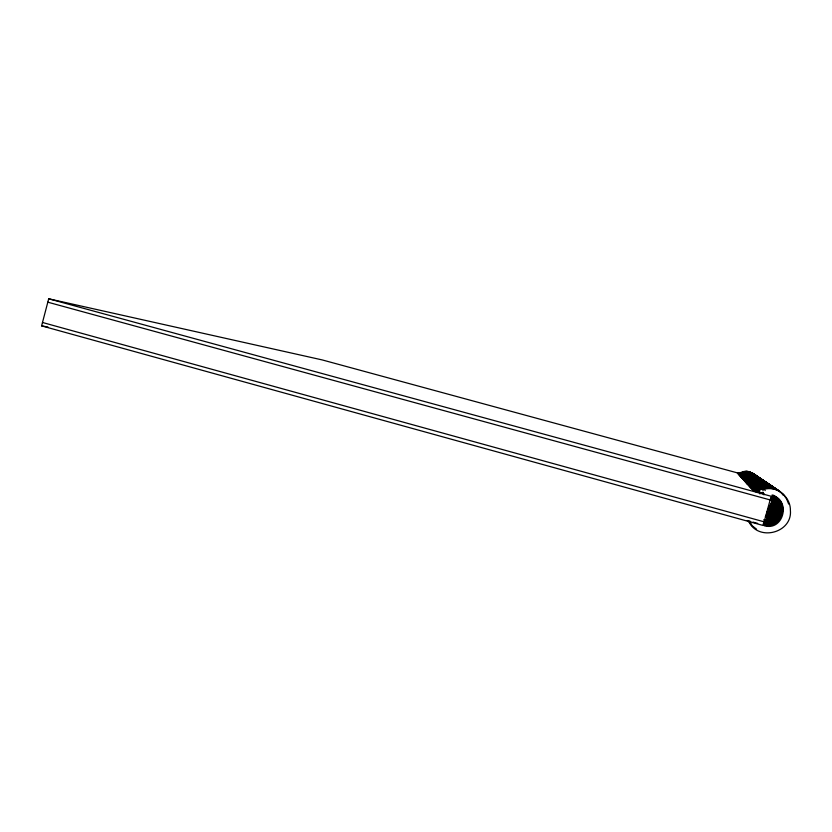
<?xml version="1.0" encoding="UTF-8"?>
<svg xmlns="http://www.w3.org/2000/svg" width="832" height="832" viewBox="0 0 832 832"><rect width="100%" height="100%" fill="white"/><g stroke="black" fill="none" stroke-linecap="round" stroke-linejoin="round"><path stroke-width="1.25" d="M749.154 472.254C747.802 469.851 741.874 471.9 739.617 472.992M749.102 472.212L749.206 471.661M762.923 490.776L763.256 489.674M48.703 298.792L771.15 496.267L763.121 525.481L41.6 325.863L48.703 298.792L322.254 359.934L739.814 473.543M769.818 505.918L771.077 502.934M768.269 509.153L771.607 503.454L771.462 497.598M768.778 509.735L772.148 503.984L771.815 496.881M766.563 512.429C771.805 509.475 774.155 503.048 772.366 497.349M767.062 513.063C772.356 510.078 774.738 503.589 772.928 497.838M767.582 513.708C774.238 510.099 775.746 501.27 772.127 494.978M759.751 493.844L763.038 492.409L763.942 494.863M750.984 484.099C758.41 479.388 767.998 481.853 773.854 487.854M751.338 484.453C755.435 482.206 760.24 481.26 764.826 482.404M751.691 484.806C757.203 481.603 764.223 481.333 769.756 484.64M752.045 485.17C757.609 481.936 764.702 481.666 770.286 484.994M752.419 485.545C758.243 482.113 765.679 482.04 771.399 485.742M752.794 485.919C757.058 483.59 762.05 482.612 766.823 483.787M753.178 486.314C758.909 482.976 766.21 482.695 771.971 486.127M753.563 486.71C761.249 481.894 771.451 483.933 777.535 490.35M753.969 487.105C759.814 483.704 767.27 483.413 773.146 486.918M754.374 487.521C760.282 484.078 767.811 483.787 773.75 487.323M754.79 487.937C762.424 483.205 772.741 484.806 778.866 491.265M755.217 488.363C761.249 484.848 768.934 484.546 774.998 488.166M755.654 488.81C763.797 483.642 774.467 486.034 780.967 492.69M756.09 489.258C760.718 486.72 766.147 485.649 771.337 486.928M756.548 489.715C762.767 486.075 770.713 485.763 776.974 489.497M757.006 490.183C765.627 484.786 777.858 487.157 783.713 495.435M757.484 490.662C763.849 486.938 771.971 486.616 778.367 490.443M757.962 491.15C771.815 482.082 790.722 494.541 790.4 510.401C792.47 532.678 758.805 541.778 748.935 521.841M742.55 475.592C746.73 473.169 752.066 472.961 756.226 475.561M742.758 475.79L749.445 473.855L753.376 474.438L757.151 476.185M742.966 475.998L749.705 474.053M743.174 476.216L749.965 474.24L753.657 474.635M743.382 476.424L750.225 474.448L753.948 474.833M743.6 476.642C747.937 474.136 753.48 473.918 757.796 476.622M743.818 476.861L750.766 474.854L754.853 475.467L760.115 478.14M744.047 477.09L751.036 475.062M744.266 477.318L751.317 475.27L755.165 475.675M744.494 477.547C748.977 474.958 754.697 474.739 759.148 477.537M744.734 477.786L751.889 475.706L755.789 476.122M744.973 478.026C749.518 475.394 755.331 475.176 759.855 478.015M745.212 478.265L752.482 476.154L756.444 476.57M745.451 478.514C750.079 475.831 755.986 475.613 760.583 478.504M745.701 478.764L753.095 476.622L757.12 477.038M745.961 479.024C750.755 476.216 756.881 476.122 761.602 479.149M746.21 479.284L753.73 477.1L757.817 477.526M746.47 479.544C751.213 476.798 757.234 476.57 761.998 479.409M746.741 479.814C751.66 476.923 757.942 476.84 762.788 479.939M747.011 480.085C750.62 478.109 754.863 477.277 758.909 478.286M747.282 480.366C752.294 477.422 758.68 477.339 763.61 480.501M747.562 480.646C751.244 478.639 755.55 477.786 759.668 478.816M747.843 480.927C754.333 476.892 762.975 478.514 768.134 483.943M748.134 481.218C753.282 478.202 759.845 478.119 764.91 481.364M748.436 481.52C752.201 479.461 756.631 478.587 760.854 479.638M748.727 481.822C755.872 477.277 764.993 479.908 770.588 485.618M749.039 482.134C752.877 480.033 757.38 479.149 761.686 480.21M749.351 482.446C754.51 479.44 761.082 479.19 766.272 482.29M749.663 482.758C755.05 479.596 761.925 479.513 767.218 482.924M749.986 483.09C753.927 480.927 758.566 480.022 762.975 481.114M750.308 483.423C757.318 479.055 766.626 480.844 772.179 486.699M750.651 483.756C755.997 480.646 762.83 480.376 768.206 483.59M740.158 473.169L746.221 471.411L749.757 471.921M740.324 473.335L746.668 471.546M740.501 473.512C744.557 471.078 749.684 471.38 753.657 473.834M740.667 473.689L746.866 471.9M740.844 473.866L743.891 472.545L747.542 472.202M741.031 474.042L747.302 472.233M741.208 474.23L747.77 472.368M741.395 474.417L747.76 472.576M741.582 474.604L747.989 472.753M741.77 474.791L748.218 472.93M741.957 474.989L748.457 473.106M742.154 475.186L748.696 473.294L752.534 473.855M742.352 475.384L748.946 473.47M765.918 515.258C774.405 513.094 776.589 501.519 772.834 495.706M765.336 516.391C774.478 514.613 777.546 502.497 773.427 496.184M765.846 517.088C775.091 515.289 778.19 503.058 774.02 496.683M766.366 517.795C776.651 515.736 779.251 501.53 773.209 495.258M766.896 518.523C777.296 516.443 779.917 502.091 773.812 495.747M763.558 489.414C769.028 487.854 774.894 488.623 779.823 491.421M763.766 519.73C776.818 520.416 781.945 502.694 773.708 495.269M764.275 520.489C776.828 521.279 782.548 504.296 775.06 496.766M764.806 521.269C778.138 521.976 783.38 503.87 774.966 496.288M765.346 522.07C778.814 522.777 784.118 504.473 775.622 496.818M765.898 522.881C779.522 523.598 784.878 505.097 776.287 497.359M746.886 471.702L749.996 472.087M748.238 472.722L751.473 473.117L755.04 474.76M748.467 472.898L751.733 473.294M748.706 473.075L752.003 473.481M748.956 473.262L755.622 475.155M749.705 473.824L753.085 474.24M751.036 474.822L754.551 475.249M763.547 523.307C778.326 527.249 786.822 506.532 776.963 497.9M763.11 524.014C778.336 528.902 788.008 507.551 777.66 498.472M763.662 524.878C779.054 529.818 788.84 508.227 778.367 499.044M764.213 525.751C782.766 531.159 790.608 503.069 774.686 496.101M41.6 325.863L47.965 327.018M737.443 472.992L741.229 474.053M737.589 473.158L741.354 474.188M737.786 473.377L741.218 474.448M738.057 473.678L741.53 474.76M738.265 473.907L740.646 474.698M738.535 474.23L741.957 475.197M738.702 474.406L742.279 475.53M738.92 474.656L742.529 475.779M739.211 474.989L742.726 475.987M739.388 475.186L742.934 476.185M739.565 475.384L743.132 476.393M739.752 475.582L742.31 476.434M739.981 475.852L743.766 477.038M740.303 476.216L743.985 477.256M740.501 476.424L742.986 477.152M740.698 476.642L744.422 477.703M740.896 476.871L744.65 477.942M741.094 477.09L744.817 478.109M741.291 477.318L743.86 478.067M741.499 477.558L746.158 479.003M741.77 477.859L746.408 479.253M741.988 478.098L745.534 479.201M742.206 478.338L745.784 479.45M742.425 478.587L747.178 480.022M742.654 478.847L747.25 480.095M742.81 479.024L746.356 480.043M743.049 479.284L746.626 480.314M743.278 479.554L746.886 480.594M743.517 479.825L747.157 480.865M743.766 480.095L747.438 481.156M744.006 480.376L747.718 481.437M744.266 480.657L747.999 481.728M744.515 480.938L748.207 481.946M744.588 481.021L748.29 482.03M744.775 481.239L748.582 482.331M745.046 481.53L748.8 482.56M745.316 481.832L748.769 482.841M745.586 482.144L748.987 483.07M745.67 482.238L749.07 483.163M745.867 482.456L750.526 483.798M746.158 482.778L750.859 484.13M746.45 483.111L751.098 484.38M746.522 483.194L751.442 484.723M746.824 483.538L750.36 484.494M747.042 483.777L750.693 484.848M747.354 484.12L752.138 485.43M747.438 484.224L752.242 485.534M751.608 485.628L747.666 484.474L737.329 472.867M748.207 484.89L751.868 485.888L748.301 484.994M748.53 485.264L752.336 486.377M752.606 486.658L748.862 485.638L752.71 486.762M749.206 486.013L753.74 487.25M749.559 486.408L752.991 487.344M749.653 486.512L753.095 487.448M749.913 486.803L754.53 488.062M750.277 487.209L753.886 488.28M755.362 488.904L750.641 487.614L747.968 484.63M755.477 489.029L750.745 487.739L754.718 489.143M756.226 489.788L751.13 488.166M755.456 489.913L751.514 488.592M755.581 490.038L751.91 489.039L755.903 490.37M756.028 490.506L752.315 489.486L756.35 490.849M756.475 490.974L752.731 489.954L757.619 491.546M763.495 493.251L753.158 490.422L763.89 493.626M762.882 493.449L753.584 490.911L763.277 493.823M47.809 302.182L770.141 499.928M42.484 322.483L764.13 521.83M747.146 520.499L750.651 521.466M752.991 522.111L757.671 523.411M772.252 495.373L775.362 496.642M772.918 495.924L776.058 497.203M749.528 471.765L754.707 474.5M750.974 472.763L754.198 474.198M754.759 474.573L756.454 475.675M756.527 475.769L758.378 476.965M760.209 478.254L765.034 481.832M762.112 479.534L766.761 483.007M770.515 485.202L775.642 489.06M756.548 529.183L752.014 525.626L748.55 520.998M759.054 477.422L763.422 480.74M757.39 476.31L761.54 479.461M755.862 475.27L759.803 478.275M754.156 474.126L759.554 479.034M752.586 473.065L756.402 475.956M748.862 521.102L751.598 524.753M765.877 482.414L767.083 484.047M760.833 478.972L762.278 480.938M758.503 477.391L759.876 479.263M755.841 475.571L757.422 477.537M755.019 475.02L756.288 476.736M783.214 494.229L786.583 498.898L788.674 504.036M781.695 493.189L782.954 494.905M764.795 489.986L765.222 490.589"/></g></svg>
